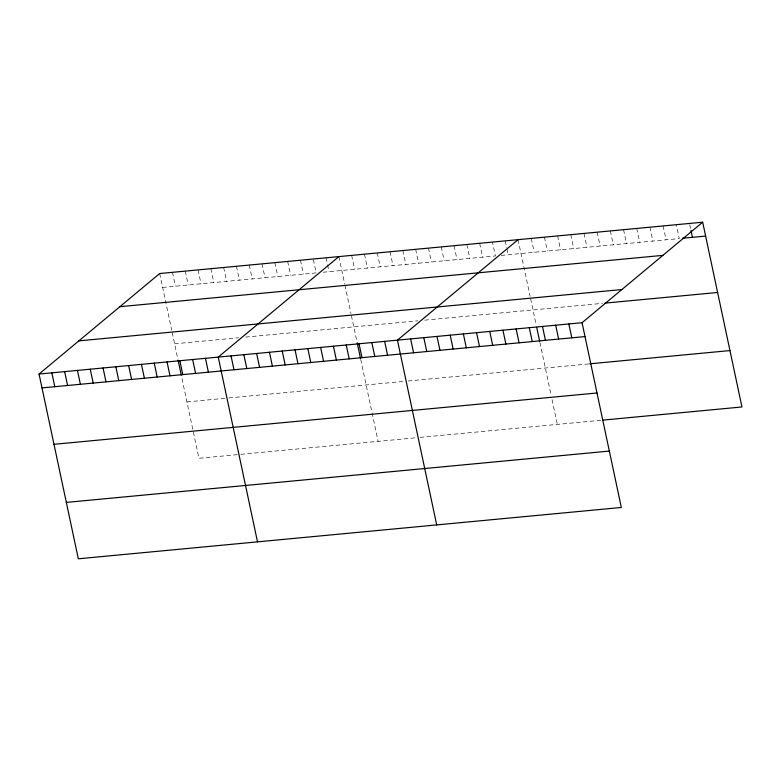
<?xml version="1.0" encoding="UTF-8"?>
<svg xmlns="http://www.w3.org/2000/svg" width="781" height="781" viewBox="0 0 781 781"><rect width="100%" height="100%" fill="white"/><g stroke="black" fill="none" stroke-linecap="round" stroke-linejoin="round"><path stroke-width="0.59" stroke-dasharray="3.9 2.93" d="M162.624 287.408L316.217 272.891L313.269 259.019M323.197 272.227L495.408 255.953L492.46 242.081M501.226 255.407L679.255 238.576L676.307 224.694M174.612 343.796L238.605 337.753M245.585 337.089L417.796 320.815M424.776 320.151L602.522 303.35M186.962 401.903L225.358 398.271M228.843 397.939L404.548 381.333M408.043 381.001L588.503 363.946M237.346 454.659L198.94 458.291L181.524 376.335M240.831 454.327L416.537 437.721M420.022 437.389L601.682 420.217M689.74 224.606L690.716 229.233M663.118 225.943L666.066 239.816M649.929 227.193L652.877 241.065M636.74 228.433L639.688 242.315M623.55 229.682L626.508 243.565M610.371 230.932L613.319 244.804M597.182 232.172L600.13 246.054M583.993 233.421L586.941 247.304M570.804 234.671L573.752 248.543M557.614 235.921L560.573 249.793M544.435 237.16L547.383 251.043M531.246 238.41L534.194 252.283M518.057 239.66L530.114 296.389M530.592 298.645L536.205 325.033M539.905 342.459L551.093 395.088M552.05 399.599L557.331 424.415M505.258 240.87L506.732 247.802M506.976 248.963L508.206 254.743M479.661 243.281L482.609 257.164M466.862 244.492L469.811 258.374M454.064 245.703L457.012 259.585M441.255 246.913L444.213 260.795M428.457 248.124L431.415 262.006M415.658 249.334L418.606 263.217M402.859 250.545L405.808 264.417M390.061 251.755L393.009 265.628M377.262 252.966L380.21 266.838M364.463 254.176L367.412 268.049M351.665 255.387L354.613 269.26M338.866 256.598L344.694 284.001M344.929 285.133L350.923 313.327M351.401 315.583L357.259 343.132M360.715 359.397L378.131 441.353M326.067 257.808L327.298 263.587M327.542 264.739L329.016 271.681M300.47 260.229L303.418 274.102M287.662 261.43L290.62 275.312M274.863 262.641L277.821 276.523M262.065 263.851L265.013 277.733M249.266 265.062L252.214 278.944M236.467 266.272L239.416 280.154M223.669 267.483L226.617 281.365M210.87 268.693L213.818 282.576M198.071 269.904L201.02 283.776M185.273 271.114L188.221 284.987M172.474 272.325L175.422 286.197M159.675 273.535L171.732 330.265M172.21 332.521L177.814 358.909"/><path stroke-width="1.17" d="M702.675 222.204L582.06 322.709L621.325 507.465L78.325 558.796L39.05 374.04L159.675 273.535L702.675 222.204L741.95 406.96L602.883 420.11M338.866 256.598L218.241 357.102L257.515 541.858M518.057 239.66L397.431 340.165L436.706 524.92M682.848 238.234L705.624 236.077M119.864 306.699L662.874 255.367M78.852 340.877L621.861 289.546M604.924 303.126L717.612 292.475M39.05 374.04L582.06 322.709M41.998 387.913L585.008 336.582M589.694 363.829L729.962 350.571M53.987 444.311L596.996 392.98M66.336 502.408L609.346 451.076M690.97 230.385L692.444 237.326M568.871 323.959L571.819 337.831M555.682 325.199L558.63 339.081M542.492 326.448L545.441 340.331M536.693 327.356L539.661 341.297M529.303 327.698L532.261 341.57M516.124 328.947L519.072 342.82M502.935 330.187L505.883 344.07M489.746 331.437L492.694 345.309M476.556 332.686L479.505 346.559M463.367 333.926L466.325 347.809M450.188 335.176L453.136 349.048M436.999 336.426L439.947 350.298M423.81 337.665L426.758 351.548M410.621 338.915L413.569 352.787M384.633 341.375L387.581 355.248M371.834 342.586L374.782 356.458M359.035 343.796L361.984 357.669M357.259 343.132L360.471 358.235M346.237 344.997L349.185 358.879M333.438 346.208L336.386 360.09M320.64 347.418L323.588 361.3M307.841 348.629L310.789 362.511M295.042 349.839L297.991 363.721M282.244 351.05L285.192 364.932M269.435 352.26L272.393 366.143M256.637 353.471L259.595 367.343M243.838 354.681L246.786 368.554M231.039 355.892L233.988 369.764M205.442 358.313L208.39 372.186M192.643 359.524L195.592 373.396M179.845 360.734L182.793 374.607M178.068 360.07L181.28 375.173M167.046 361.945L169.994 375.817M154.248 363.155L157.196 377.028M141.449 364.356L144.397 378.238M128.65 365.567L131.599 379.449M115.842 366.777L118.8 380.659M103.043 367.988L106.001 381.87M90.245 369.198L93.193 383.08M77.446 370.409L80.394 384.291M64.647 371.619L67.596 385.492M51.849 372.83L54.797 386.702"/></g></svg>
